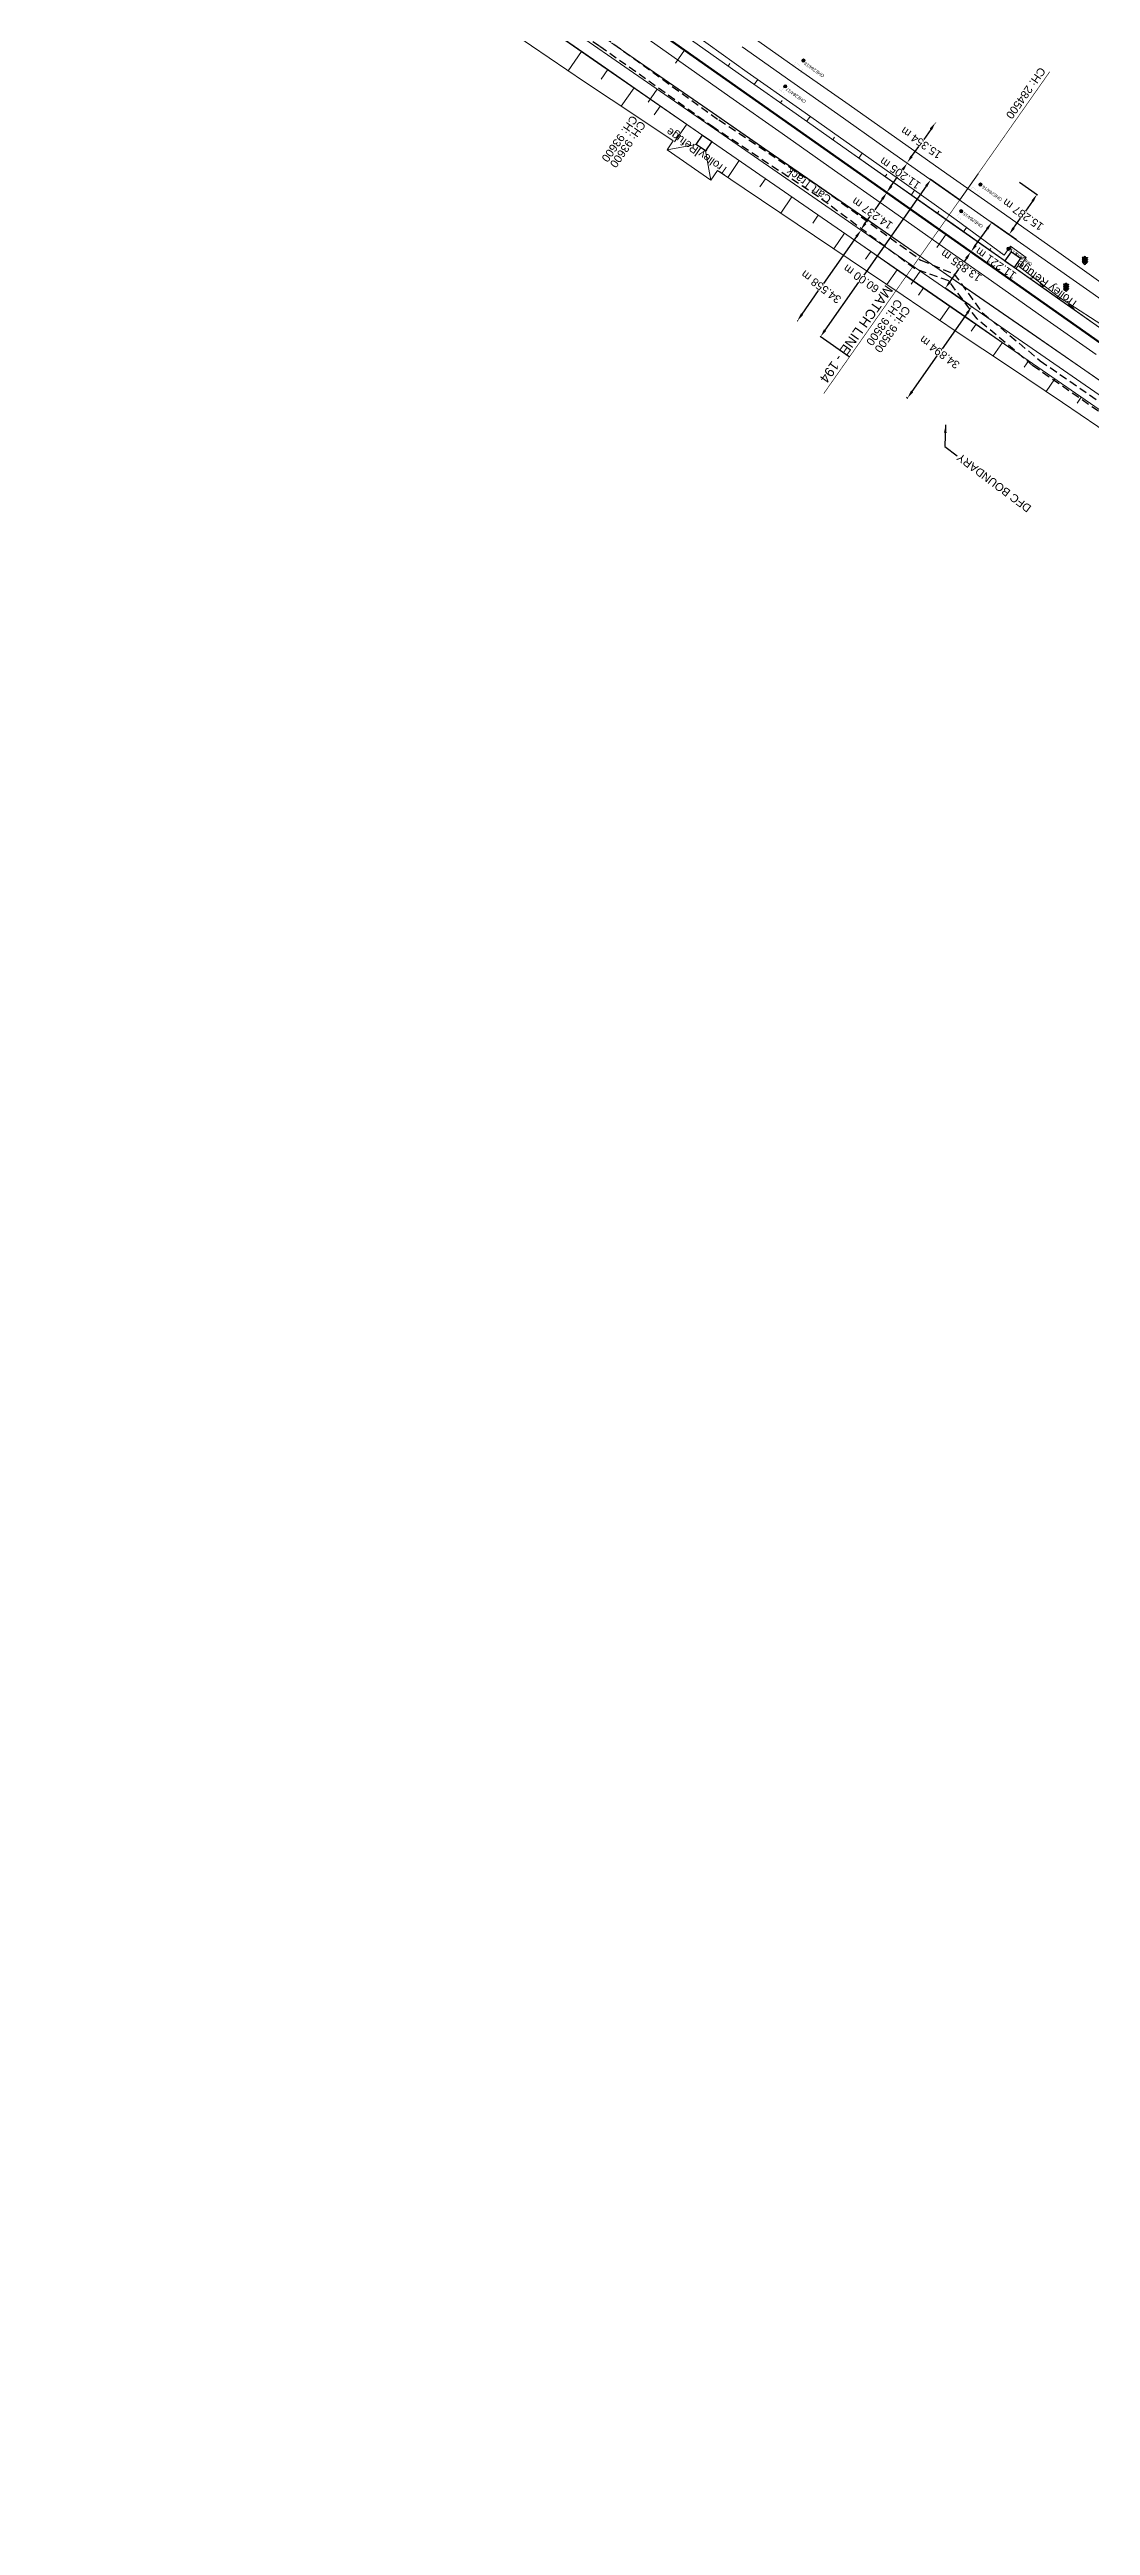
# Model space of a CAD drawing. Header units: metres. Extents: x 644418 to 1306172, y 3366650 to 6747308.
# Drawn here: x 657008 to 657333, y 3369874 to 3370648 of the extents above; entities that cross this region are included whole.
import ezdxf
from ezdxf.enums import TextEntityAlignment as Align

# ---------------------------------------------------------------- set-up
doc = ezdxf.new("R2010")
doc.units = ezdxf.units.M
doc.header["$MEASUREMENT"] = 0
for name, pattern in [('CENTER', [2, 1.25, -0.25, 0.25, -0.25]), ('DASHED', [0.75, 0.5, -0.25]), ('PHANTOM2', [1.25, 0.625, -0.125, 0.125, -0.125, 0.125, -0.125])]:
    doc.linetypes.add(name, pattern=pattern)
doc.layers.get('Defpoints').update_dxf_attribs({"lineweight": 0})
for name, color, linetype, lineweight in [('BOUNDARY DIMENTION', 10, 'Continuous', 0), ('Existing Chainage', 7, 'Continuous', 0), ('Existing IR Track', 143, 'Continuous', 0), ('Existing Railway Boundary', 7, 'CENTER', 0), ('OHE MAST', 8, 'Continuous', 0), ('OHE MAST TEXT', 8, 'Continuous', 0), ('PROP-DFC Connecting line', 1, 'Continuous', 0), ('Proposed Chainage', 10, 'Continuous', 0), ('Proposed Chainages Connecting line', 10, 'Continuous', 0), ('PROPOSED DFCC TOE LINE', 239, 'Continuous', 0), ('PROPOSED DFCC TOE LINE - Connecting line', 239, 'Continuous', 0), ('PROPOSED DFCC TOE SLOPES', 239, 'Continuous', 0), ('PROPOSED DFCC TOE SLOPES - Connecting line', 239, 'Continuous', 0), ('PROPOSED DFCC TRACK', 1, 'Continuous', 0)]:
    doc.layers.add(name, color=color, linetype=linetype, lineweight=lineweight)
for name, color, linetype in [('C-ROAD-CNTR-N', 92, 'Continuous'), ('CART_TRACK', 34, 'Continuous'), ('DFCC Boundary', 6, 'CENTER'), ('Dimension', 10, 'Continuous'), ('MATCH LINE', 7, 'Continuous'), ('PROPOSED DFCC FORMATION LINE', 187, 'Continuous'), ('PROPOSED FORMATION LINE - Connecting line', 187, 'Continuous'), ('SIGNAL_POST', 8, 'Continuous'), ('Trolley Refuse', 10, 'Continuous')]:
    doc.layers.add(name, color=color, linetype=linetype)
doc.styles.get("Standard").update_dxf_attribs({"font": 'arial.ttf'})
doc.styles.add('Style-Arial', font='arial.ttf')
doc.dimstyles.new('DIM', dxfattribs={"dimtxt": 2.5, "dimasz": 2.5, "dimexe": 0.18, "dimexo": 0.0625, "dimgap": 0.09, "dimtad": 0, "dimtih": 1, "dimtoh": 1, "dimdec": 3, "dimzin": 0, "dimdsep": 46, "dimtxsty": 'Standard', "dimcen": 0.09, "dimadec": 0, "dimazin": 0, "dimtfac": 1, "dimtdec": 3, "dimtofl": 0, "dimtmove": 0, "dimatfit": 3, "dimfxl": 1, "dimtolj": 1, "dimtzin": 0, "dimarcsym": 0})
doc.dimstyles.new('ISO-25', dxfattribs={"dimtxt": 2.5, "dimasz": 2.5, "dimexe": 1.25, "dimexo": 0.625, "dimtad": 1, "dimtxsty": 'Standard', "dimcen": 2.5, "dimadec": 0, "dimazin": 0, "dimtfac": 1, "dimtmove": 0, "dimatfit": 3, "dimfxl": 1, "dimarcsym": 0})

# ---------------------------------------------------------------- blocks, each defined once
blk = doc.blocks.new('SIG')
for color, points in [(1, [(-0.22, 0.42, 0.180295), (-0.01, 0.33, -0.00255), (0.01, 0.33, -0.00255), (0.02, 0.33, 0.180295), (0.23, 0.42, -0.002654), (0.25, 0.44, 0.184495), (0.33, 0.65, 1.000001), (-0.32, 0.65, 0.184495), (-0.24, 0.44, -0.002654)]), (2, [(0.23, -0.23, -0.002654), (0.25, -0.21, 0.184495), (0.33, 0.01, 1.000001), (-0.32, 0.01, 0.184495), (-0.24, -0.21, -0.002654), (-0.22, -0.23, 0.180295), (-0.01, -0.32, -0.00255), (0.01, -0.32, -0.00255), (0.02, -0.32, 0.180295)]), (3, [(0.23, -0.88, -0.002654), (0.25, -0.86, 0.184495), (0.33, -0.64, 1.000001), (-0.32, -0.64, 0.184495), (-0.24, -0.86, -0.002654), (-0.22, -0.88, 0.395599)])]:
    blk.add_hatch(color=color).paths.add_polyline_path(points)
for p, q in [((-0.31, 0.98), (-0.32, -0.9)), ((0.33, -0.9), (0.32, 0.98))]:
    blk.add_line(p, q)
for points in [[(-0.31, 0.98), (-0.81, 0.98, 0.198758), (-0.42, 0.41, 0.003814), (-0.31, 0.39, 0.003814)], [(-0.31, 0.33), (-0.81, 0.33, 0.198758), (-0.42, -0.23, 0.003727), (-0.32, -0.26, 0.003727)], [(0.32, 0.98), (0.82, 0.98, -0.198758), (0.44, 0.41, -0.003814), (0.32, 0.39, -0.003814)], [(0.32, 0.33), (0.82, 0.33, -0.198758), (0.44, -0.23, -0.003727), (0.33, -0.26, -0.003727)], [(-0.32, -0.32), (-0.81, -0.32, 0.198758), (-0.42, -0.88, 0.003639), (-0.32, -0.9)], [(0.33, -0.32), (0.82, -0.32, -0.198758), (0.44, -0.88, -0.003639), (0.33, -0.9)]]:
    blk.add_lwpolyline(points, format="xyb")
for centre, radius, start, end in [((0.01, 0.91), 0.324, 12.40488, 167.59512), ((0.01, 0.81), 0.357, 27.75781, 152.24219), ((0.01, -0.9), 0.324, 181.45715, 358.54285)]:
    blk.add_arc(centre, radius, start, end)
blk = doc.blocks.new('OHE MAST')
h = blk.add_hatch(color=256)
edge = h.paths.add_edge_path()
edge.add_arc((0, 0), 0.514, 0, 360)
at = {"const_width": 0.01, "flags": 128}
for points in [[(1.5, 3.5), (1.5, 2), (-1.5, 2), (-1.5, 3.5)], [(0, 2), (0, 0)]]:
    blk.add_lwpolyline(points, dxfattribs=at)
blk.add_circle((0, 0), 0.514)
blk = doc.blocks.new('*D1723')
at = {"layer": 'Defpoints', "color": 0, "transparency": 16777216}
for p in [(657295.98, 3370584.76), (657303.81, 3370579.26), (657295.82, 3370567.9)]:
    blk.add_point(p, dxfattribs=at)
at = {"layer": 'Dimension', "color": 0, "lineweight": -2, "transparency": 16777216}
for p, q in [((657303.75, 3370579.29), (657295.83, 3370584.87)), ((657289.43, 3370575.45), (657292.14, 3370579.3)), ((657294.54, 3370582.72), (657293.71, 3370581.54)), ((657295.77, 3370567.94), (657287.84, 3370573.51))]:
    blk.add_line(p, q, dxfattribs=at)
at = {"layer": 'Dimension', "color": 0, "transparency": 16777216}
for points in [[(657294.2, 3370582.96), (657294.88, 3370582.48), (657295.98, 3370584.76)], [(657289.09, 3370575.69), (657289.77, 3370575.21), (657287.99, 3370573.41)]]:
    blk.add_solid(points, dxfattribs=at)
at = {"layer": 'Dimension', "color": 0, "lineweight": 0, "transparency": 16777216, "insert": (657292.92, 3370580.42), "char_height": 2.5, "attachment_point": 5, "rotation": 145}
blk.add_mtext('\\A1;13.885 m', dxfattribs=at)
blk = doc.blocks.new('*D1727')
at = {"layer": 'Defpoints', "color": 0, "transparency": 16777216}
for p in [(657269.66, 3370603.28), (657269.69, 3370603.26), (657261.47, 3370591.63)]:
    blk.add_point(p, dxfattribs=at)
at = {"layer": 'Dimension', "color": 0, "lineweight": -2, "transparency": 16777216}
for p, q in [((657268.25, 3370601.21), (657265.9, 3370597.88)), ((657269.71, 3370603.24), (657269.83, 3370603.15)), ((657262.93, 3370593.66), (657264.33, 3370595.64)), ((657261.52, 3370591.6), (657261.64, 3370591.51))]:
    blk.add_line(p, q, dxfattribs=at)
at = {"layer": 'Dimension', "color": 0, "transparency": 16777216}
for points in [[(657267.91, 3370601.45), (657268.59, 3370600.97), (657269.69, 3370603.26)], [(657262.59, 3370593.9), (657263.28, 3370593.42), (657261.5, 3370591.61)]]:
    blk.add_solid(points, dxfattribs=at)
at = {"layer": 'Dimension', "color": 0, "lineweight": 0, "transparency": 16777216, "insert": (657265.12, 3370596.76), "char_height": 2.5, "attachment_point": 5, "rotation": 145}
blk.add_mtext('\\A1;14.237 m', dxfattribs=at)
blk = doc.blocks.new('*D1738')
at = {"layer": 'Defpoints', "color": 0, "transparency": 16777216}
for p in [(657276.07, 3370612.47), (657276.11, 3370612.44), (657269.66, 3370603.28)]:
    blk.add_point(p, dxfattribs=at)
at = {"layer": 'Dimension', "color": 0, "lineweight": -2, "transparency": 16777216}
for p, q in [((657271.06, 3370605.35), (657273.04, 3370608.16)), ((657274.63, 3370610.42), (657274.61, 3370610.39)), ((657276.05, 3370612.48), (657275.92, 3370612.57)), ((657269.61, 3370603.31), (657269.48, 3370603.4))]:
    blk.add_line(p, q, dxfattribs=at)
at = {"layer": 'Dimension', "color": 0, "transparency": 16777216}
for points in [[(657274.29, 3370610.66), (657274.97, 3370610.18), (657276.07, 3370612.47)], [(657270.72, 3370605.59), (657271.41, 3370605.11), (657269.63, 3370603.3)]]:
    blk.add_solid(points, dxfattribs=at)
at = {"layer": 'Dimension', "color": 0, "lineweight": 0, "transparency": 16777216, "insert": (657273.83, 3370609.28), "char_height": 2.5, "attachment_point": 5, "rotation": 145}
blk.add_mtext('\\A1;11.205 m', dxfattribs=at)
blk = doc.blocks.new('*D1739')
at = {"layer": 'Defpoints', "color": 0, "transparency": 16777216}
for p in [(657302.46, 3370593.92), (657310.26, 3370588.44), (657303.81, 3370579.26)]:
    blk.add_point(p, dxfattribs=at)
at = {"layer": 'Dimension', "color": 0, "lineweight": -2, "transparency": 16777216}
for p, q in [((657297.44, 3370586.79), (657301.02, 3370591.88)), ((657310.21, 3370588.47), (657302.31, 3370594.03)), ((657303.75, 3370579.29), (657295.86, 3370584.85))]:
    blk.add_line(p, q, dxfattribs=at)
at = {"layer": 'Dimension', "color": 0, "transparency": 16777216}
for points in [[(657300.68, 3370592.12), (657301.36, 3370591.64), (657302.46, 3370593.92)], [(657297.1, 3370587.03), (657297.78, 3370586.55), (657296, 3370584.74)]]:
    blk.add_solid(points, dxfattribs=at)
at = {"layer": 'Dimension', "color": 0, "lineweight": 0, "transparency": 16777216, "insert": (657303.75, 3370581.1), "char_height": 2.5, "attachment_point": 5, "rotation": 145}
blk.add_mtext('\\A1;11.221 m', dxfattribs=at)
blk = doc.blocks.new('*D1546')
at = {"layer": 'Defpoints', "color": 0, "linetype": 'ByBlock', "ltscale": 0.5, "transparency": 16777216}
for p in [(657311.07, 3370606.56), (657316.65, 3370602.66), (657302.31, 3370594.03)]:
    blk.add_point(p, dxfattribs=at)
at = {"layer": 'Existing Railway Boundary', "color": 0, "linetype": 'ByBlock', "lineweight": -2, "ltscale": 0.5, "transparency": 16777216}
for p, q in [((657311.12, 3370606.52), (657316.8, 3370602.55)), ((657315.22, 3370600.61), (657313.05, 3370597.51)), ((657302.36, 3370593.99), (657308.04, 3370590.02)), ((657309.32, 3370592.17), (657311.48, 3370595.27))]:
    blk.add_line(p, q, dxfattribs=at)
at = {"layer": 'Existing Railway Boundary', "color": 0, "linetype": 'ByBlock', "ltscale": 0.5, "transparency": 16777216}
for points in [[(657314.88, 3370600.84), (657315.56, 3370600.37), (657316.65, 3370602.66)], [(657308.98, 3370592.41), (657309.67, 3370591.94), (657307.89, 3370590.12)]]:
    blk.add_solid(points, dxfattribs=at)
at = {"layer": 'Existing Railway Boundary', "color": 0, "linetype": 'ByBlock', "ltscale": 0.5, "transparency": 16777216, "insert": (657312.27, 3370596.39), "char_height": 2.5, "attachment_point": 5, "rotation": 145}
blk.add_mtext('\\A1;15.287 m', dxfattribs=at)
blk = doc.blocks.new('*D1547')
at = {"layer": 'Defpoints', "color": 0, "linetype": 'ByBlock', "ltscale": 0.5, "transparency": 16777216}
for p in [(657284.87, 3370625.05), (657284.87, 3370625.05), (657275.99, 3370612.53)]:
    blk.add_point(p, dxfattribs=at)
at = {"layer": 'Existing Railway Boundary', "color": 0, "linetype": 'ByBlock', "lineweight": -2, "ltscale": 0.5, "transparency": 16777216}
for p, q in [((657283.42, 3370623.01), (657281.22, 3370619.9)), ((657284.92, 3370625.01), (657285.01, 3370624.95)), ((657277.43, 3370614.56), (657279.64, 3370617.67)), ((657276.04, 3370612.49), (657276.14, 3370612.42))]:
    blk.add_line(p, q, dxfattribs=at)
at = {"layer": 'Existing Railway Boundary', "color": 0, "linetype": 'ByBlock', "ltscale": 0.5, "transparency": 16777216}
for points in [[(657283.08, 3370623.25), (657283.76, 3370622.77), (657284.87, 3370625.05)], [(657277.09, 3370614.81), (657277.77, 3370614.32), (657275.99, 3370612.53)]]:
    blk.add_solid(points, dxfattribs=at)
at = {"layer": 'Existing Railway Boundary', "color": 0, "linetype": 'ByBlock', "ltscale": 0.5, "transparency": 16777216, "insert": (657280.43, 3370618.79), "char_height": 2.5, "attachment_point": 5, "rotation": 145}
blk.add_mtext('\\A1;15.354 m', dxfattribs=at)
blk = doc.blocks.new('*D1598')
at = {"layer": 'BOUNDARY DIMENTION', "color": 0, "lineweight": -2, "transparency": 16777216}
for p, q in [((657260.16, 3370589.5), (657249.9, 3370574.9)), ((657261.52, 3370591.6), (657261.75, 3370591.44)), ((657243.16, 3370565.31), (657248.33, 3370572.66)), ((657241.65, 3370563.32), (657241.87, 3370563.16))]:
    blk.add_line(p, q, dxfattribs=at)
at = {"layer": 'BOUNDARY DIMENTION', "color": 0, "transparency": 16777216}
for points in [[(657259.82, 3370589.74), (657260.5, 3370589.26), (657261.6, 3370591.54)], [(657242.82, 3370565.55), (657243.51, 3370565.07), (657241.73, 3370563.27)]]:
    blk.add_solid(points, dxfattribs=at)
at = {"layer": 'Defpoints', "color": 0, "transparency": 16777216}
for p in [(657261.47, 3370591.63), (657241.6, 3370563.36), (657241.73, 3370563.27)]:
    blk.add_point(p, dxfattribs=at)
at = {"layer": 'BOUNDARY DIMENTION', "color": 0, "transparency": 16777216, "insert": (657249.11, 3370573.78), "char_height": 2.5, "attachment_point": 5, "rotation": 143}
blk.add_mtext('\\A1;34.558 m', dxfattribs=at)
blk = doc.blocks.new('*D1782')
at = {"layer": 'Defpoints', "color": 0, "linetype": 'Continuous', "ltscale": 0.5, "transparency": 16777216}
for p in [(657283.42, 3370607.3), (657292.45, 3370600.95), (657257.95, 3370551.86)]:
    blk.add_point(p, dxfattribs=at)
at = {"layer": 'DFCC Boundary', "color": 0, "linetype": 'Continuous', "lineweight": -2, "ltscale": 0.5, "transparency": 16777216}
for p, q in [((657292.4, 3370600.99), (657283.27, 3370607.41)), ((657281.98, 3370605.26), (657262.45, 3370577.47)), ((657250.35, 3370560.26), (657260.88, 3370575.24)), ((657257.9, 3370551.9), (657248.77, 3370558.32))]:
    blk.add_line(p, q, dxfattribs=at)
at = {"layer": 'DFCC Boundary', "color": 0, "linetype": 'Continuous', "ltscale": 0.5, "transparency": 16777216}
for points in [[(657281.64, 3370605.5), (657282.32, 3370605.02), (657283.42, 3370607.3)], [(657250.01, 3370560.5), (657250.7, 3370560.02), (657248.92, 3370558.22)]]:
    blk.add_solid(points, dxfattribs=at)
at = {"layer": 'DFCC Boundary', "color": 0, "linetype": 'Continuous', "ltscale": 0.5, "transparency": 16777216, "insert": (657261.67, 3370576.35), "char_height": 2.5, "attachment_point": 5, "rotation": 145}
blk.add_mtext('\\A1;60.00 m', dxfattribs=at)
blk = doc.blocks.new('*D1807')
at = {"layer": 'BOUNDARY DIMENTION', "color": 0, "lineweight": -2, "transparency": 16777216}
for p, q in [((657294.77, 3370565.58), (657286.96, 3370554.47)), ((657295.87, 3370567.86), (657296.35, 3370567.52)), ((657277.57, 3370541.13), (657285.38, 3370552.24)), ((657275.8, 3370539.32), (657276.28, 3370538.98))]:
    blk.add_line(p, q, dxfattribs=at)
at = {"layer": 'BOUNDARY DIMENTION', "color": 0, "transparency": 16777216}
for points in [[(657294.43, 3370565.82), (657295.11, 3370565.34), (657296.21, 3370567.63)], [(657277.23, 3370541.37), (657277.91, 3370540.89), (657276.13, 3370539.08)]]:
    blk.add_solid(points, dxfattribs=at)
at = {"layer": 'Defpoints', "color": 0, "transparency": 16777216}
for p in [(657295.82, 3370567.9), (657275.74, 3370539.36), (657276.13, 3370539.08)]:
    blk.add_point(p, dxfattribs=at)
at = {"layer": 'BOUNDARY DIMENTION', "color": 0, "transparency": 16777216, "insert": (657286.17, 3370553.36), "char_height": 2.5, "attachment_point": 5, "rotation": 143}
blk.add_mtext('\\A1;34.894 m', dxfattribs=at)

msp = doc.modelspace()

# ---------------------------------------------------------------- linework, layer by layer
at = {"layer": 'C-ROAD-CNTR-N', "color": 4, "linetype": 'Continuous', "lineweight": 50, "flags": 128}
msp.add_lwpolyline([(657778.5108, 3370245.3088), (656518.9277, 3371131.4062)], dxfattribs=at)
at = {"layer": 'CART_TRACK', "color": 88, "linetype": 'DASHED', "ltscale": 5}
for points in [[(656845.435, 3370880.915), (656885.953, 3370850.634), (656917.613, 3370830.3), (656942.447, 3370813.262), (656969.606, 3370794.392), (657012.602, 3370766.366), (657042.325, 3370746.026), (657067.877, 3370729.188), (657102.015, 3370704.657), (657148.339, 3370672.939), (657181.277, 3370651.818), (657217.091, 3370625.989), (657249.462, 3370604.516), (657280.344, 3370582.132)], [(657278.306, 3370579.53), (657248.337, 3370601.929), (657215.583, 3370623.558), (657179.823, 3370649.029), (657146.885, 3370670.15), (657101.241, 3370702.768), (657066.594, 3370727.278), (657040.808, 3370743.766), (657011.01, 3370764.616)], [(657297.889, 3370563.8), (657289.016, 3370575.716), (657278.306, 3370579.53)], [(657280.344, 3370582.132), (657290.669, 3370577.872), (657299.514, 3370565.745)], [(657403.403, 3370485.981), (657380.598, 3370500.777), (657351.262, 3370524.229), (657315.351, 3370549.157), (657297.889, 3370563.8)], [(657299.514, 3370565.745), (657317.659, 3370550.703), (657351.755, 3370527.106), (657354.889, 3370524.287), (657382.008, 3370503.029), (657405.641, 3370487.589)]]:
    msp.add_lwpolyline(points, dxfattribs=at)
at = {"layer": 'Existing Chainage', "color": 0, "linetype": 'Continuous', "lineweight": 13, "flags": 128}
msp.add_lwpolyline([(657298.2042, 3370609.1344), (657292.4542, 3370600.9529)], dxfattribs=at)
at = {"layer": 'Existing IR Track', "flags": 128}
for points in [[(657224.4426, 3370648.811), (657239.6917, 3370638.0976), (657254.3559, 3370627.7601), (657269.0537, 3370617.399), (657285.9781, 3370605.5043), (657303.0016, 3370593.54), (657321.0141, 3370580.8726), (657339.1018, 3370568.1523)], [(657226.8746, 3370652.4448), (657242.0701, 3370641.7509), (657256.803, 3370631.4092), (657272.0522, 3370620.7049), (657288.4336, 3370609.1716), (657305.4324, 3370597.2035), (657323.4375, 3370584.4945), (657341.7616, 3370571.5604)]]:
    msp.add_lwpolyline(points, dxfattribs=at)
at = {"layer": 'MATCH LINE', "linetype": 'PHANTOM2', "ltscale": 15, "const_width": 0.2}
msp.add_lwpolyline([(657320.6465, 3370641.0666), (657249.9566, 3370540.4847)], dxfattribs=at)
at = {"layer": 'PROP-DFC Connecting line', "color": 12, "linetype": 'Continuous', "lineweight": 0, "flags": 128}
msp.add_lwpolyline([(658000.7126, 3370086.1784), (657884.9972, 3370169.5125), (657882.9685, 3370170.9735), (657880.9398, 3370172.4344), (657878.911, 3370173.8952), (657876.882, 3370175.3558), (657874.8529, 3370176.8161), (657872.8235, 3370178.2761), (657870.7939, 3370179.7358), (657868.7639, 3370181.195, 0.00226771), (657794.8647, 3370233.7958), (657792.8212, 3370235.2361), (657790.7775, 3370236.6759), (657788.7334, 3370238.1153), (657786.6892, 3370239.5543), (657784.6447, 3370240.9932), (657782.6002, 3370242.4318), (657780.5555, 3370243.8703), (657778.5107, 3370245.3088), (656518.9277, 3371131.4062)], format="xyb", dxfattribs=at)
at = {"layer": 'Proposed Chainage', "lineweight": 0, "flags": 128}
for points in [[(657195.0005, 3370631.4811), (657197.8427, 3370635.5947)], [(657277.2723, 3370574.6361), (657280.1145, 3370578.7497)]]:
    msp.add_lwpolyline(points, dxfattribs=at)
at = {"layer": 'Proposed Chainages Connecting line', "lineweight": 0, "flags": 128}
for points in [[(657203.5284, 3370643.6868), (657206.4052, 3370647.7762)], [(657285.3174, 3370586.1494), (657288.1943, 3370590.2389)]]:
    msp.add_lwpolyline(points, dxfattribs=at)
at = {"layer": 'PROPOSED DFCC FORMATION LINE', "lineweight": 0, "flags": 128}
for points in [[(657343.7718, 3370530.1473), (657327.3175, 3370541.5163), (657310.8631, 3370552.8853), (657294.4088, 3370564.2543), (657277.9544, 3370575.6233), (657261.5001, 3370586.9923), (657245.0457, 3370598.3613), (657228.5913, 3370609.7303), (657212.137, 3370621.0993), (657195.6826, 3370632.4683), (657179.2283, 3370643.8373), (657162.7739, 3370655.2063)], [(657343.8003, 3370530.1885), (657327.3459, 3370541.5575), (657310.8915, 3370552.9265), (657294.4372, 3370564.2955), (657277.9828, 3370575.6645), (657261.5285, 3370587.0335), (657245.0741, 3370598.4025), (657228.6198, 3370609.7715), (657212.1654, 3370621.1405), (657195.711, 3370632.5095), (657179.2567, 3370643.8785), (657162.8023, 3370655.2475)], [(657348.0636, 3370536.3589), (657331.6093, 3370547.7279), (657315.1549, 3370559.0969), (657298.7006, 3370570.4659), (657282.2462, 3370581.8349), (657265.7919, 3370593.2039), (657249.3375, 3370604.5729), (657232.8831, 3370615.9419), (657216.4288, 3370627.3109), (657199.9744, 3370638.6799), (657183.5201, 3370650.0489)], [(657348.0921, 3370536.4), (657331.6377, 3370547.769), (657315.1833, 3370559.138), (657298.729, 3370570.507), (657282.2746, 3370581.876), (657265.8203, 3370593.245), (657249.3659, 3370604.614), (657232.9116, 3370615.983), (657216.4572, 3370627.352), (657200.0028, 3370638.721), (657183.5485, 3370650.09)], [(657339.4254, 3370558.7836), (657323.0676, 3370570.291), (657306.7098, 3370581.7985), (657290.352, 3370593.306), (657273.9941, 3370604.8134), (657257.6363, 3370616.3209), (657241.2785, 3370627.8284), (657224.9207, 3370639.3359), (657208.5629, 3370650.8433)]]:
    msp.add_lwpolyline(points, dxfattribs=at)
at = {"layer": 'PROPOSED DFCC TOE LINE', "lineweight": 0, "flags": 128}
for points in [[(657202.8541, 3370619.4357), (657191.7708, 3370626.8067), (657175.0963, 3370637.8572), (657158.5507, 3370649.0941), (657142.0202, 3370660.3528), (657125.3852, 3370671.4604), (657108.822, 3370682.672), (657092.2748, 3370693.9065), (657075.6607, 3370705.0444), (657059.0506, 3370716.1879), (657052.7068, 3370720.5319)], [(657216.6929, 3370610.1649), (657214.6342, 3370607.1853), (657200.9315, 3370616.6531), (657202.8541, 3370619.4357)], [(657210.0822, 3370618.3256), (657200.9315, 3370616.6531)], [(657212.9617, 3370616.3361), (657214.6342, 3370607.1853)], [(657370.382, 3370506.3488), (657357.6217, 3370515.0089), (657341.2013, 3370526.4271), (657324.6521, 3370537.6588), (657308.0539, 3370548.8196), (657291.3562, 3370559.8363), (657274.8091, 3370571.0712), (657258.2494, 3370582.2877), (657241.622, 3370593.4062), (657225.0189, 3370604.5599), (657216.6929, 3370610.1649)]]:
    msp.add_lwpolyline(points, dxfattribs=at)
at = {"layer": 'PROPOSED DFCC TOE LINE - Connecting line', "lineweight": 0, "flags": 128}
msp.add_lwpolyline([(657209.7414, 3370652.5186), (657226.0371, 3370640.9228), (657242.3835, 3370629.3992), (657258.7105, 3370617.8479), (657275.058, 3370606.3257), (657291.3613, 3370594.7408), (657306.3508, 3370583.689), (657308.3171, 3370586.4723), (657313.2039, 3370583.0201), (657311.1172, 3370580.0664), (657323.3464, 3370570.6874), (657340.1441, 3370559.8051)], dxfattribs=at)
at = {"layer": 'PROPOSED DFCC TOE SLOPES', "linetype": 'Continuous', "lineweight": 0, "flags": 128}
for points in [[(657174.1744, 3370647.39), (657169.9859, 3370641.328)], [(657182.4016, 3370641.7055), (657180.3424, 3370638.7253)], [(657190.6287, 3370636.021), (657186.6205, 3370630.2199)], [(657198.8559, 3370630.3365), (657196.9051, 3370627.5131)], [(657207.0831, 3370624.652), (657203.2822, 3370619.151)], [(657211.522, 3370617.3308), (657209.6659, 3370614.6445)], [(657223.5375, 3370613.283), (657219.8941, 3370608.0099)], [(657231.7646, 3370607.5985), (657229.9784, 3370605.0133)], [(657239.9918, 3370601.914), (657236.4938, 3370596.8513)], [(657248.219, 3370596.2295), (657246.5095, 3370593.7554)], [(657256.4462, 3370590.545), (657253.1137, 3370585.7219)], [(657264.6734, 3370584.8605), (657263.0439, 3370582.5022)], [(657272.9005, 3370579.176), (657269.6943, 3370574.5357)], [(657281.1277, 3370573.4915), (657279.5497, 3370571.2077)], [(657289.3549, 3370567.807), (657286.2452, 3370563.3064)], [(657297.5821, 3370562.1226), (657296.0648, 3370559.9266)], [(657305.8092, 3370556.4381), (657302.8965, 3370552.2224)], [(657314.0364, 3370550.7536), (657312.6314, 3370548.72)], [(657322.2636, 3370545.0691), (657319.5254, 3370541.106)], [(657330.4908, 3370539.3846), (657329.153, 3370537.4483)]]:
    msp.add_lwpolyline(points, dxfattribs=at)
at = {"layer": 'PROPOSED DFCC TOE SLOPES - Connecting line', "linetype": 'Continuous', "lineweight": 0, "flags": 128}
for points in [[(657220.026, 3370642.7792), (657220.5934, 3370643.5859)], [(657228.2049, 3370637.0255), (657229.3189, 3370638.6092)], [(657236.3838, 3370631.2718), (657236.938, 3370632.0596)], [(657244.5627, 3370625.518), (657245.6615, 3370627.08)], [(657252.7416, 3370619.7643), (657253.2833, 3370620.5343)], [(657260.9205, 3370614.0106), (657261.9926, 3370615.5346)], [(657269.0994, 3370608.2568), (657269.6329, 3370609.0151)], [(657277.2783, 3370602.5031), (657278.3312, 3370603.9998)], [(657285.4572, 3370596.7494), (657285.97, 3370597.4783)], [(657293.6361, 3370590.9956), (657294.594, 3370592.3573)], [(657301.815, 3370585.2419), (657302.2299, 3370585.8317)], [(657308.6148, 3370584.7419), (657308.3171, 3370586.4723)], [(657310.0441, 3370583.7322), (657310.459, 3370584.3219)], [(657309.9939, 3370579.4882), (657310.6518, 3370580.4233)], [(657311.4734, 3370582.7224), (657313.2039, 3370583.0201)], [(657318.1728, 3370573.7344), (657318.3832, 3370574.0335)], [(657326.3517, 3370567.9807), (657326.7189, 3370568.5025)]]:
    msp.add_lwpolyline(points, dxfattribs=at)
at = {"layer": 'PROPOSED DFCC TRACK', "color": 12, "flags": 128}
msp.add_lwpolyline([(658289.6175, 3369874.2512), (657836.5764, 3370193.6147), (657834.533, 3370195.0552), (657832.4896, 3370196.4955), (657830.4462, 3370197.9357), (657828.4026, 3370199.3757), (657826.3588, 3370200.8155), (657824.3148, 3370202.2549), (657822.2705, 3370203.694), (657820.2259, 3370205.1326, 0.0018521), (657759.4746, 3370247.5317), (657757.4191, 3370248.9547), (657755.3632, 3370250.3772), (657753.3071, 3370251.7993), (657751.2508, 3370253.221), (657749.1943, 3370254.6426), (657747.1376, 3370256.0639), (657745.0809, 3370257.4851), (657743.0241, 3370258.9062), (656537.4002, 3371091.9218)], format="xyb", dxfattribs=at)
at = {"layer": 'PROPOSED FORMATION LINE - Connecting line', "lineweight": 0, "flags": 128}
for points in [[(657335.1101, 3370552.6494), (657318.7523, 3370564.1569), (657302.3945, 3370575.6643), (657286.0367, 3370587.1718), (657269.6788, 3370598.6793), (657253.321, 3370610.1867), (657236.9632, 3370621.6942), (657220.6054, 3370633.2017), (657204.2476, 3370644.7092), (657187.8898, 3370656.2166)], [(657339.4542, 3370558.8245), (657323.0964, 3370570.3319), (657306.7385, 3370581.8394), (657290.3807, 3370593.3469), (657274.0229, 3370604.8543), (657257.6651, 3370616.3618), (657241.3073, 3370627.8693), (657224.9495, 3370639.3768), (657208.5917, 3370650.8842)]]:
    msp.add_lwpolyline(points, dxfattribs=at)
at = {"layer": 'Trolley Refuse'}
for points in [[(657212.0718, 3370621.2051), (657214.9513, 3370619.2156), (657212.9617, 3370616.3361), (657210.0822, 3370618.3256)], [(657308.6148, 3370584.7419), (657311.4734, 3370582.7224), (657309.454, 3370579.8638), (657306.5953, 3370581.8832)]]:
    msp.add_lwpolyline(points, close=True, dxfattribs=at)

# ---------------------------------------------------------------- block references
at = {"layer": 'OHE MAST', "color": 2, "rotation": 143.3908318566117}
for p in [(657243.603, 3370644.524), (657237.879, 3370636.465), (657298.931, 3370605.77), (657292.931, 3370597.415), (657307.686, 3370585.7)]:
    msp.add_blockref('OHE MAST', p, dxfattribs=at)
at = {"layer": 'SIGNAL_POST', "linetype": 'Continuous'}
for p in [(657331.617, 3370582.031, 269.588), (657325.715, 3370573.663, 269.59)]:
    msp.add_blockref('SIG', p, dxfattribs=at)

# ---------------------------------------------------------------- texts
at = {"layer": 'CART_TRACK', "color": 88, "linetype": 'Continuous'}
msp.add_text('Cart Track', height=2.5, rotation=144.1003129, dxfattribs=at).set_placement((657252.552, 3370601.7103))
at = {"layer": 'DFCC Boundary', "linetype": 'Continuous', "ltscale": 5}
msp.add_text('DFC BOUNDARY', height=2.5, rotation=143.0599172, dxfattribs=at).set_placement((657315.0876, 3370505.1554))
at = {"layer": 'Existing Chainage', "color": 0, "linetype": 'Continuous', "lineweight": 0, "insert": (657307.7816, 3370626.7244), "char_height": 2.5, "attachment_point": 6, "rotation": 234.9000971, "line_spacing_factor": 0.6, "style": 'Style-Arial'}
msp.add_mtext('CH: 284500', dxfattribs=at)
at = {"layer": 'MATCH LINE', "linetype": 'Continuous'}
msp.add_text('MATCH LINE - 194', height=3, rotation=234.6931368, dxfattribs=at).set_placement((657269.3428, 3370574.6159))
at = {"layer": 'OHE MAST TEXT'}
for s, p in [('OHE284/18', (657246.9358, 3370641.6632)), ('OHE284/17', (657241.2118, 3370633.6042)), ('OHE284/16', (657302.5945, 3370603.0488)), ('OHE284/15', (657296.5945, 3370594.6938)), ('OHE284.13T', (657311.6227, 3370583.0141))]:
    msp.add_text(s, height=1, rotation=145, dxfattribs=at).set_placement(p, align=Align.MIDDLE_CENTER)
at = {"layer": 'Proposed Chainage', "lineweight": 0, "char_height": 2.5, "attachment_point": 4, "rotation": 235.3577942, "line_spacing_factor": 0.6, "style": 'Style-Arial'}
for s, insert in [('CH: 93600', (657193.4005, 3370625.1971)), ('CH: 93500', (657276.19, 3370567.3991))]:
    msp.add_mtext(s, dxfattribs=dict(at, insert=insert))
at = {"layer": 'Proposed Chainages Connecting line', "lineweight": 0, "char_height": 2.5, "attachment_point": 4, "rotation": 234.8741992, "line_spacing_factor": 0.6, "style": 'Style-Arial'}
for s, insert in [('CH: 93600', (657190.9129, 3370626.897)), ('CH: 93500', (657273.6737, 3370569.5155))]:
    msp.add_mtext(s, dxfattribs=dict(at, insert=insert))
at = {"layer": 'Trolley Refuse', "style": 'Style-Arial'}
for rotation, p in [(145, (657220.3452, 3370610.6601)), (144.1883737, (657329.7808, 3370568.8616))]:
    msp.add_text('Trolley Refuge', height=2.5, rotation=rotation, dxfattribs=at).set_placement(p)

# ---------------------------------------------------------------- dimensions: what is measured, and where the dimension line sits
at = {"layer": 'BOUNDARY DIMENTION'}
for base, p1, p2, angle, picture, middle in [((657241.7267, 3370563.2685), (657261.4709, 3370591.6313), (657241.5999, 3370563.3576), 234.9000712, '*D1598', (657249.1116, 3370573.7762)), ((657276.1332, 3370539.0839), (657295.8169, 3370567.9003), (657275.744, 3370539.3576), 234.8829259, '*D1807', (657286.1696, 3370553.3552))]:
    dim = msp.add_linear_dim(base=base, p1=p1, p2=p2, angle=angle, dimstyle='DIM', override={"dimpost": ' m'}, dxfattribs=at)
    dim.commit()
    dim.dimension.update_dxf_attribs({"geometry": picture, "text_midpoint": middle, "dimtype": 129, "text_rotation": 143})
at = {"layer": 'DFCC Boundary', "linetype": 'Continuous', "ltscale": 0.5}
dim = msp.add_linear_dim(base=(657283.4171, 3370607.3042), p1=(657257.954, 3370551.8638), p2=(657292.4542, 3370600.9528), angle=54.9000676, dimstyle='DIM', override={"dimdec": 2, "dimpost": ' m'}, dxfattribs=at)
dim.commit()
dim.dimension.update_dxf_attribs({"geometry": '*D1782', "text_midpoint": (657261.665, 3370576.3541), "dimtype": 129, "text_rotation": 145})
at = {"layer": 'Dimension', "color": 10, "lineweight": 0}
for base, p1, p2, angle, override, picture, middle in [((657276.0701, 3370612.4678), (657269.6622, 3370603.276), (657276.105, 3370612.4432), 54.9000712, {"dimpost": ' m'}, '*D1738', (657273.8266, 3370609.2757)), ((657269.6876, 3370603.2581), (657261.4694, 3370591.6324), (657269.6611, 3370603.2768), 54.8741992, {"dimpost": ' m'}, '*D1727', (657265.1181, 3370596.7625)), ((657302.459, 3370593.9216), (657303.8056, 3370579.2566), (657310.2605, 3370588.4351), 54.8829329, {"dimpost": ' m', "dimtmove": 2}, '*D1739', (657303.7512, 3370581.1029)), ((657295.9789, 3370584.7625), (657295.8164, 3370567.9006), (657303.8053, 3370579.2568), 54.8741992, {"dimpost": ' m'}, '*D1723', (657292.9228, 3370580.4183))]:
    dim = msp.add_linear_dim(base=base, p1=p1, p2=p2, angle=angle, dimstyle='DIM', override=override, dxfattribs=at)
    dim.commit()
    dim.dimension.update_dxf_attribs({"geometry": picture, "text_midpoint": middle, "dimtype": 129, "text_rotation": 145})
at = {"layer": 'Existing Railway Boundary', "linetype": 'ByBlock', "ltscale": 0.5}
dim = msp.add_aligned_dim(p1=(657275.9883, 3370612.5252), p2=(657284.8676, 3370625.0511), distance=0, dimstyle='DIM', override={"dimpost": ' m'}, dxfattribs=at)
dim.commit()
dim.dimension.update_dxf_attribs({"geometry": '*D1547', "text_midpoint": (657280.428, 3370618.7882), "text_rotation": 145})
dim = msp.add_linear_dim(base=(657316.6493, 3370602.6553), p1=(657302.3117, 3370594.0252), p2=(657311.0683, 3370606.5555), angle=55.0528623, dimstyle='DIM', override={"dimpost": ' m'}, dxfattribs=at)
dim.commit()
dim.dimension.update_dxf_attribs({"geometry": '*D1546', "text_midpoint": (657312.2676, 3370596.3852), "dimtype": 129, "text_rotation": 145})

# ---------------------------------------------------------------- leaders
at = {"layer": 'DFCC Boundary', "linetype": 'Continuous', "lineweight": 0, "ltscale": 5}
msp.add_leader([(657288.0656, 3370530.6923), (657287.7604, 3370523.9063), (657291.6597, 3370520.9744)], dimstyle='ISO-25', override={"dimtxt": 0.5, "dimtad": 0}, dxfattribs=at)

doc.saveas('drawing.dxf')
